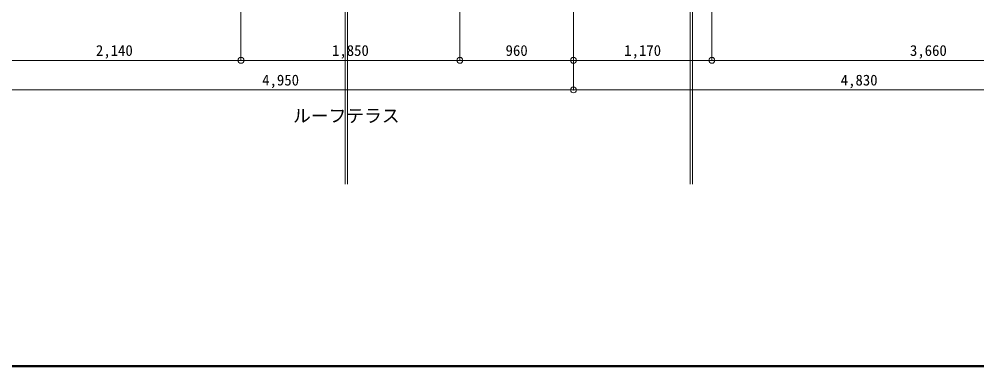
# Model space of a CAD drawing. Units: millimetres at full size, sheet at 1:50. Extents: x -9674 to 9699, y -6794 to 6791.
# Drawn here: x -2892 to 5202, y -6794 to -3857 of the extents above; entities that cross this region are included whole.
import ezdxf
from ezdxf.enums import TextEntityAlignment as Align

# ---------------------------------------------------------------- set-up
doc = ezdxf.new("R2010")
doc.units = ezdxf.units.MM
doc.header["$LTSCALE"] = 50
doc.header["$PDMODE"] = 32
doc.header["$PDSIZE"] = 50
for name, color, linetype, lineweight in [('0-0_図面枠', 7, 'Continuous', 9), ('1-6_ﾊﾞﾙｺﾆｰ・階段', 134, 'Continuous', 9), ('1-B_寸法', 134, 'Continuous', 9)]:
    doc.layers.add(name, color=color, linetype=linetype, lineweight=lineweight)
doc.layers.add('1-A_文字', color=134, linetype='Continuous')
doc.styles.add('ＭＳ ゴシック', font='')
doc.styles.get('ＭＳ ゴシック').set_extended_font_data('MS Gothic')

msp = doc.modelspace()

# ---------------------------------------------------------------- linework, layer by layer
at = {"layer": '0-0_図面枠'}
for p, q in [((-9673.92, -6793.93), (9698.92, -6793.93)), ((-9672.16, -6792.16), (9697.16, -6792.16)), ((-9670.4, -6790.4), (9695.4, -6790.4)), ((9693.64, -6788.64), (-9668.64, -6788.64)), ((-9666.87, -6786.88), (9691.87, -6786.88)), ((-9665.11, -6785.11), (9690.11, -6785.11)), ((-9663.35, -6783.35), (9688.35, -6783.35))]:
    msp.add_line(p, q, dxfattribs=at)
at = {"layer": '1-6_ﾊﾞﾙｺﾆｰ・階段'}
for p, q in [((-137.5, -2679.44), (-137.5, -5250.06)), ((-117.5, -2679.44), (-117.5, -5250.06)), ((2778.5, -2679.44), (2778.5, -5250.06)), ((2798.5, -2679.44), (2798.5, -5250.06))]:
    msp.add_line(p, q, dxfattribs=at)
at = {"layer": '1-B_寸法'}
for p, q in [((-1017.5, -3454.44), (-1017.5, -4204.44)), ((832.5, -3454.44), (832.5, -4204.44)), ((1792.5, -3454.44), (1792.5, -4454.44)), ((2962.5, -3454.44), (2962.5, -4204.44)), ((-1017.5, -4204.44), (-3157.5, -4204.44)), ((-1017.5, -4204.44), (832.5, -4204.44)), ((832.5, -4204.44), (1792.5, -4204.44)), ((1792.5, -4204.44), (2962.5, -4204.44)), ((2962.5, -4204.44), (6622.5, -4204.44)), ((-3157.5, -4454.44), (1792.5, -4454.44)), ((1792.5, -4454.44), (6622.5, -4454.44))]:
    msp.add_line(p, q, dxfattribs=at)
for p in [(-1017.5, -4204.44), (832.5, -4204.44), (1792.5, -4204.44), (2962.5, -4204.44), (1792.5, -4454.44)]:
    msp.add_point(p, dxfattribs=at)

# ---------------------------------------------------------------- texts
at = {"layer": '1-A_文字', "style": 'ＭＳ ゴシック'}
msp.add_text('ルーフテラス', height=110, dxfattribs=at).set_placement((-577.5, -4760.46), align=Align.BOTTOM_LEFT)
at = {"layer": '1-B_寸法', "style": 'ＭＳ ゴシック'}
for s, p in [('2,140', (-2243.75, -4194.44)), ('1,850', (-248.75, -4194.44)), ('960', (1218.75, -4194.44)), ('1,170', (2221.25, -4194.44)), ('3,660', (4636.25, -4194.44)), ('4,950', (-838.75, -4444.44)), ('4,830', (4051.25, -4444.44))]:
    msp.add_text(s, height=91.64, dxfattribs=at).set_placement(p, align=Align.BOTTOM_LEFT)

doc.saveas('drawing.dxf')
